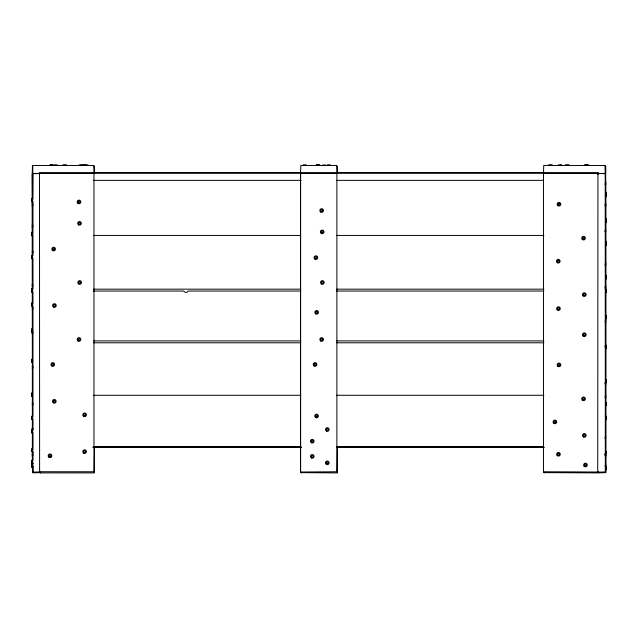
<?xml version="1.0" encoding="UTF-8"?>
<svg xmlns="http://www.w3.org/2000/svg" width="638" height="638" viewBox="0 0 638 638"><rect width="100%" height="100%" fill="white"/><g stroke="black" fill="none" stroke-linecap="round" stroke-linejoin="round"><path stroke-width="0.96" d="M31.908 465.477L31.932 463.387M31.9 449.311L31.964 451.225L31.964 448.498M39.253 173.313L32.251 173.576L32.618 472.176L39.612 471.913L39.5 173.56M93.961 172.459L93.698 165.465L32.506 165.465L32.243 172.459L33.064 173.616L39.971 173.616M32.275 465.246L32.323 464.105M32.299 461.577L32.299 460.939M32.355 460.979L32.355 451.042M32.267 449.981L32.267 449.439M32.355 449.056L32.355 432.157M32.275 431.049L32.275 430.498M32.355 430.171L32.355 419.238M32.355 417.252L32.355 331.433L32.355 334.535L32.355 333.634M32.355 329.782L32.355 258.223M32.355 256.229L32.355 201.568M32.355 199.574L32.251 173.576M32.402 466.809L32.402 467.239L32.402 465.868L32.618 472.176M32.41 455.532L32.41 455.971L32.347 453.666L32.347 454.495M32.402 454.583L32.402 454.144M32.386 452.398L32.402 453.77L32.386 451.465M32.69 464.504L32.69 462.51M32.69 460.524L32.69 451.576M32.69 449.591L32.69 432.692M32.69 430.706L32.69 418.783M32.69 416.789L32.69 291.558M32.69 289.564L32.69 257.76M32.69 255.774L32.69 234.904M32.69 232.91L32.69 201.106M32.69 199.12L32.953 174.007M32.785 472.606L32.785 465.652M32.785 460.684L32.745 451.473L32.745 452.836L32.745 452.382M32.785 449.75L32.785 431.854M32.785 429.868L32.785 418.935M32.785 416.949L32.785 305.626M32.785 303.64L32.785 291.71M32.785 289.724L32.785 257.919M32.785 255.926L32.785 201.265M32.785 199.271L32.69 174.27M32.801 173.353L32.801 166.622L32.243 165.728M93.961 173.56L93.977 471.761L39.5 471.737M39.947 472.455L40.29 472.894L94.288 472.894L94.512 446.775M94.52 173.353L94.52 166.622L93.698 165.465M300.57 471.737L300.57 173.56L300.586 471.761L301.495 472.87L301.12 472.495M300.57 172.459L300.833 165.465L336.617 165.465L336.88 172.459M336.88 173.56L336.888 471.761L300.849 472.024M301.128 472.63L337.175 472.894L337.422 446.767M337.438 173.353L337.438 166.622L336.617 165.465M543.488 173.552L543.496 471.769L597.726 472.024L597.95 173.552M543.488 172.459L543.751 165.465L604.952 165.465L605.215 172.459L605.773 173.353L598.596 173.616M605.239 287.475L605.239 288.145L605.239 286.598M605.239 230.135L605.239 231.682L605.239 231.012M605.287 205.348C605.287 207.438 605.287 203.123 605.287 204.662M605.287 183.959L605.287 184.629L605.287 183.082M597.965 471.761L598.324 472.176L605.318 471.913L605.223 173.576M605.271 465.501L605.271 465.285M605.255 455.133C605.239 457.406 605.318 451.592 605.295 453.849M605.295 396.852L605.295 397.522L605.295 395.975M605.598 383.015L605.598 382.545M605.598 347.734L605.598 345.684M605.606 288.153L605.606 285.425L605.606 285.96M605.653 265.169L605.653 264.73M605.645 263.781L605.645 262.441L605.653 262.976M605.606 232.352L605.606 228.962L605.606 229.497M605.653 205.588C605.645 209.854 605.653 200.34 605.645 204.639M605.669 194.383L605.669 193.713M605.653 184.199C605.645 188.441 605.653 178.369 605.645 183.72M605.661 174.262L605.757 472.614L598.755 472.87L598.396 472.463M605.757 472.614L605.757 469.632M605.757 467.646L605.757 453.73M605.717 453.53L605.757 418.943M605.757 382.162L605.733 418.688M605.725 381.101L605.733 380.551M605.757 380.176L605.757 348.364M605.757 346.378L605.757 291.71M605.757 289.724L605.757 244.992M605.757 243.006L605.757 195.292M605.757 193.306L605.494 174.166M605.773 173.353L605.773 166.622L604.952 165.465M606.084 453.538L606.044 451.656M606.052 405.226L606.044 402.498L606.052 403.041M606.092 382.912L606.092 379.522L606.1 380.057M606.052 348.228L606.052 345.501L606.052 346.035M606.1 318.793L606.092 315.403L606.1 315.938M606.052 291.949L606.052 289.221L606.052 289.756M606.092 276.19L606.092 278.918L606.092 275.281L606.1 275.815M606.092 416.989L606.092 419.716L606.092 416.088L606.1 416.622M32.323 199.367L32.323 199.694M31.956 466.258L31.964 466.801L31.964 465.892M31.908 464.576L31.964 463.411M32.283 234.489L32.283 234.936L32.275 234.026M32.283 233.572L32.283 233.149M32.363 205.723L32.355 206.624L32.355 204.806M32.355 203.897L32.355 202.996L32.363 204.814M32.323 200.611L32.323 201.058L32.323 200.149M31.908 451.505L31.908 448.937M32.331 305.219L32.323 304.573M32.323 304.119L32.331 303.935M32.355 286.247C32.347 289.357 32.363 281.318 32.355 284.42M32.323 256.699L32.323 256.253M32.402 252.919C32.394 256.149 32.41 247.863 32.402 251.093M32.355 227.104C32.347 230.222 32.363 222.16 32.355 225.278M32.267 450.675L32.323 451.186M32.283 395.185L32.283 395.632L32.275 394.723M32.275 394.268L32.283 393.941M32.402 368.309C32.394 371.428 32.41 363.365 32.402 366.483M32.323 361.491L32.323 360.845M32.323 360.39L32.323 360.207M32.402 309.374C32.394 312.604 32.41 304.326 32.394 307.556M32.339 467.806L32.339 467.144M32.347 455.867L32.41 456.345L32.347 455.42M32.339 428.329L32.347 427.428L32.339 430.148M32.402 405.154C32.394 408.392 32.41 400.106 32.394 403.336M32.721 226.649C32.713 228.221 32.721 224.161 32.713 225.732M32.721 205.261C32.713 206.824 32.721 202.796 32.721 204.351M32.275 466.131L32.275 465.485M32.41 456.633L32.347 456.712M32.721 333.18C32.713 334.759 32.721 330.675 32.713 332.262M32.721 285.792C32.713 287.403 32.721 283.288 32.713 284.883M32.769 252.465C32.761 254.02 32.769 249.976 32.761 251.555M32.705 429.701C32.705 431.264 32.713 427.229 32.705 428.792M32.769 367.855C32.761 369.45 32.769 365.343 32.761 366.938M32.761 308.92C32.761 310.507 32.769 306.439 32.761 308.01M32.697 466.681L32.761 467.239L32.697 466.689M32.713 455.412L32.705 455.189M32.761 404.699C32.761 406.254 32.769 402.235 32.761 403.79M597.965 174.565L597.965 172.754L39.516 172.754L39.827 173.249M605.287 264.714L605.287 265.161L605.287 264.491M605.287 263.614L605.287 264.02M605.239 383.47L605.239 383.924L605.239 383.247M605.239 382.377L605.239 382.784M605.239 346.617L605.239 347.064L605.239 346.394M605.239 345.517L605.239 345.932M605.287 321.712L605.287 322.166L605.287 321.488M605.287 320.619L605.287 321.026M605.271 466.386L605.271 466.53M605.255 454.439C605.239 453.052 605.31 455.931 605.295 454.543M605.231 437.963L605.231 438.41L605.231 437.269M605.685 290.25L605.685 290.585M605.685 243.166L605.685 242.743M605.733 221.091L605.733 221.546L605.733 220.636M605.733 220.182L605.733 219.759M605.606 383.932C605.598 386.963 605.614 379.028 605.598 382.106M605.606 347.447L605.685 346.673M605.606 344.879L605.598 344.345L605.598 346.625M605.645 320.348L605.645 319.439L605.653 319.973M605.733 316.576L605.733 317.214M605.669 467.67L605.598 466.147M605.629 466.211L605.598 463.874L605.637 464.464M605.621 455.811L605.621 456.712L605.661 452.334M605.653 455.373L605.653 455.907L605.661 454.998M605.614 453.323L605.621 454.431M605.685 452.111L605.685 451.927M605.598 436.225L605.598 435.69L605.598 439.08M605.733 417.443L605.733 417.116M605.685 404.771L605.685 405.226L605.685 404.317M605.685 403.862L605.685 403.535M605.661 395.329L605.653 394.794L605.661 398.184M605.733 381.979L605.725 381.333M605.685 347.957L605.685 347.311M606.036 469.034L606.1 469.799L606.036 466.841M606.092 466.936L606.092 466.649M32.283 291.271L32.275 290.481M32.267 451.098L32.267 450.221M32.275 432.07L32.275 431.28M32.323 416.949L32.323 418.759M32.299 462.694L32.299 461.816M605.606 288.815L605.606 286.334M605.653 265.831L605.653 263.35M605.685 244.41L605.685 243.62M605.733 277.977L605.733 277.099M605.645 322.828L605.653 320.356M605.733 318.003L605.733 317.453M606.052 292.611L606.052 290.138M606.052 348.89L606.052 346.41M605.669 468.906L605.669 468.117M606.052 405.896L606.052 403.415M32.283 331.481L32.275 330.604M605.685 291.917L605.685 291.04M40.05 472.606L33.048 472.87L32.697 465.995L32.761 466.561M49.804 165.114L49.987 165.122M82.19 165.114L85.763 165.114L85.229 165.122M82.35 165.202L78.777 165.202L80.827 165.513M434.406 447.286L434.837 447.278M52.348 165.481L50.681 165.481L51.136 165.529M195.204 447.11L199 447.126M205.954 447.11L201.943 447.126M54.764 165.258L54.238 165.266L57.867 165.266L53.576 165.425L56.519 165.258M84.902 165.154L84.368 165.154L87.996 165.154L81.871 165.194M56.75 165.545L57.284 165.545L55.929 165.537M80.013 165.513L79.487 165.521L80.396 165.521M559.486 165.513L558.298 165.178L561.871 165.186L559.582 165.178M560.698 165.545L559.406 165.545M586.346 165.473L587.893 165.481L586.753 165.481M51.12 165.162L50.649 165.114L52.053 165.162L51.088 165.114M52.029 165.122L52.499 165.17L51.088 165.122M80.492 165.386L80.93 165.386L79.583 165.386L81.377 165.561M82.31 165.386L83.211 165.386L81.058 165.194M55.865 165.433L57.205 165.425L55.857 165.425M79.949 165.561L80.356 165.561M304.222 165.106C299.884 165.122 309.486 165.098 305.163 165.114M317.214 165.106C313.043 165.122 322.469 165.098 318.163 165.114M328.363 165.106C324.056 165.122 333.586 165.098 329.312 165.114M54.996 165.537L53.648 165.545L55.586 165.274M80.587 165.561L84.854 165.481L80.125 165.202M85.947 165.521C83.809 165.521 88.554 165.513 86.417 165.521M317.788 165.194C313.457 165.21 323.051 165.186 318.737 165.21M317.134 165.362C312.947 165.378 322.405 165.362 318.083 165.378M317.453 165.473L315.938 165.505L317.461 165.481M323.45 165.425L322.11 165.433L323.458 165.433M324.399 165.433L325.739 165.433L324.391 165.425M586.083 165.122L587.048 165.425L585.174 165.114L588.802 165.114L584.193 165.258L585.477 165.25M559.502 165.354L558.162 165.354L560.507 165.545M560.451 165.362L561.791 165.354L559.973 165.346M584.815 165.417C580.436 165.609 590.668 164.891 586.529 165.473M561.241 165.521L562.588 165.521L559.813 165.545M324 165.266C329.407 165.274 319.239 165.258 323.538 165.274M93.499 173.089L301.12 173.089M337.008 173.089L544.35 173.089M39.763 173.297L93.698 173.297M300.833 173.297L336.617 173.297M543.72 173.297L597.718 173.297M598.229 173.313L605.326 173.735M93.395 180.355L301.104 180.355M336.88 180.355L543.496 180.355M93.603 235.43L300.809 235.43M336.673 235.43L543.887 235.43M93.603 289.166L300.809 289.166M336.673 289.166L543.887 289.166M93.331 291.04L183.465 291.04L185.347 292.348L186.902 292.348L188.058 291.04L300.681 291.04M336.561 291.04L543.863 291.04M93.595 340.907L300.809 340.907M336.673 340.907L543.879 340.907M93.603 342.789L300.809 342.789M336.673 342.789L543.887 342.789M93.603 395.281L300.809 395.281M336.673 395.281L543.879 395.281M93.818 446.951L301.048 446.951M336.912 446.951L543.672 446.951M93.81 447.11L300.913 447.102M336.481 447.11L543.783 447.102M92.981 447.27L301.016 447.27M336.657 447.278L544.023 447.278M93.084 447.429L301.12 447.429M336.952 447.429L543.991 447.429M586.418 165.25L586.856 165.25M585.756 165.417L586.194 165.417M81.768 165.513L82.206 165.513M543.504 471.649L544.405 472.87L544.031 472.495M39.516 471.649L40.425 472.87L40.05 472.495M544.031 472.614L598.277 472.894L597.965 471.649M597.965 172.754L598.492 173.592M336.896 471.649L337.438 472.63M93.977 471.649L94.52 472.638M605.669 195.499L605.669 194.622M32.323 258.063L32.323 257.154M606.052 242.336L606.052 241.802L606.052 245.439L606.052 242.719M605.685 453.211L605.621 453.618M606.1 316.312L606.092 318.123M606.084 452.629L606.052 451.289L606.076 453.092M606.1 380.431L606.092 382.242M606.044 453.036L606.084 453.913L606.044 453.474M605.606 229.871L605.598 231.682M605.685 452.565L605.685 453.02M605.598 466.585L605.629 467.024M605.239 465.453L605.231 465.915M32.769 455.508L32.705 454.312L32.713 454.727M32.697 466.466L32.761 466.968M32.331 466.697L32.394 467.606M31.908 465.947L31.932 459.998L31.916 467.303L31.956 465.445M31.908 430.81C31.916 438.322 31.916 425.283 31.908 430.81M31.916 394.252L31.916 396.541L31.916 392.912L31.916 394.252M31.916 329.694L31.916 332.422L31.916 328.793L31.916 329.694M31.956 303.664L31.964 306.392L31.964 302.763L31.956 303.664M31.916 289.572L31.916 292.3L31.916 288.671L31.916 289.572M31.964 257.632C31.956 262.72 31.964 250.12 31.964 257.632M31.916 233.117L31.916 235.845L31.916 232.216L31.916 233.117M31.956 199.239L31.964 201.967L31.964 198.338L31.956 199.239M31.956 416.941L31.964 419.668L31.964 416.04L31.956 416.941M31.956 359.936L31.964 362.663L31.964 359.034L31.956 359.936M32.363 462.861L32.371 464.249L32.371 462.869M32.729 463.316C32.729 465.939 32.729 461.8 32.729 463.316M606.036 194.143L606.036 196.44L606.036 192.804L606.036 194.143M606.092 220.166L606.092 222.455L606.092 218.826L606.092 220.166M32.275 289.7L32.275 289.7M32.275 329.814L32.275 329.814M605.231 436.863L605.231 436.863M605.733 276.453L605.733 276.453M62.987 165.114L66.551 165.114L62.987 165.114M63.864 165.481L65.642 165.481L63.864 165.481M303.816 165.473L304.462 165.481L303.816 165.473M305.602 165.473L304.932 165.481L305.602 165.473M318.601 165.473L319.51 165.505L317.923 165.481L318.593 165.505M327.956 165.473L328.602 165.481L327.956 165.473M329.742 165.473L329.072 165.481L329.742 165.473M548.672 165.114L552.237 165.114L548.672 165.114M549.549 165.473L551.328 165.473L549.549 165.473M565.443 165.114L569.008 165.114L565.443 165.114M566.321 165.473L568.107 165.473L566.321 165.473M53.345 165.17L52.842 165.122L53.345 165.162M50.681 165.162L50.274 165.114L50.681 165.17M52.874 165.17L52.468 165.122L52.874 165.162M311.807 457.175A0.909 0.909 0 0 0 313.162 456.385A0.909 0.909 0 0 0 311.807 455.604A0.909 0.909 0 0 0 311.807 457.175M311.352 457.956A1.818 1.818 0 0 0 314.071 456.385A1.818 1.818 0 0 0 311.352 454.814A1.818 1.818 0 0 0 311.352 457.956M316.209 313.138A0.909 0.909 0 0 0 317.565 312.357A0.909 0.909 0 0 0 316.209 311.567A0.909 0.909 0 0 0 316.209 313.138M315.754 313.928A1.818 1.818 0 0 0 318.474 312.349A1.818 1.818 0 0 0 315.754 310.778A1.818 1.818 0 0 0 315.754 313.928M321.903 283.256A0.909 0.909 0 0 0 323.267 282.474A0.909 0.909 0 0 0 321.903 281.685A0.909 0.909 0 0 0 321.903 283.256M321.448 284.046A1.818 1.818 0 0 0 324.176 282.474A1.818 1.818 0 0 0 321.448 280.895A1.818 1.818 0 0 0 321.448 284.046M326.831 463.635A0.909 0.909 0 0 0 328.195 462.853A0.909 0.909 0 0 0 326.831 462.064A0.909 0.909 0 0 0 326.831 463.635M326.377 464.424A1.818 1.818 0 0 0 329.104 462.853A1.818 1.818 0 0 0 326.377 461.282A1.818 1.818 0 0 0 326.377 464.424M321.217 211.298A0.909 0.909 0 0 0 322.581 210.508A0.909 0.909 0 0 0 321.217 209.727A0.909 0.909 0 0 0 321.217 211.298M320.762 212.079A1.818 1.818 0 0 0 323.482 210.508A1.818 1.818 0 0 0 320.762 208.937A1.818 1.818 0 0 0 320.762 212.079M314.606 365.239A0.909 0.909 0 0 0 315.969 364.457A0.909 0.909 0 0 0 314.606 363.668A0.909 0.909 0 0 0 314.606 365.239M314.151 366.029A1.818 1.818 0 0 0 316.879 364.45A1.818 1.818 0 0 0 314.151 362.878A1.818 1.818 0 0 0 314.151 366.029M321.217 340.261A0.909 0.909 0 0 0 322.581 339.472A0.909 0.909 0 0 0 321.217 338.69A0.909 0.909 0 0 0 321.217 340.261M320.762 341.043A1.818 1.818 0 0 0 323.482 339.472A1.818 1.818 0 0 0 320.762 337.901A1.818 1.818 0 0 0 320.762 341.043M326.839 430.307A0.909 0.909 0 0 0 328.203 429.518A0.909 0.909 0 0 0 326.839 428.728A0.909 0.909 0 0 0 326.839 430.307M326.385 431.089A1.818 1.818 0 0 0 329.112 429.518A1.818 1.818 0 0 0 326.385 427.946A1.818 1.818 0 0 0 326.385 431.089M316.097 416.797A0.909 0.909 0 0 0 317.461 416.008A0.909 0.909 0 0 0 316.097 415.226A0.909 0.909 0 0 0 316.097 416.797M315.643 417.579A1.818 1.818 0 0 0 318.362 416.008A1.818 1.818 0 0 0 315.643 414.437A1.818 1.818 0 0 0 315.643 417.579M321.727 232.679A0.909 0.909 0 0 0 323.083 231.897A0.909 0.909 0 0 0 321.727 231.108A0.909 0.909 0 0 0 321.727 232.679M321.273 233.468A1.818 1.818 0 0 0 323.992 231.897A1.818 1.818 0 0 0 321.273 230.326A1.818 1.818 0 0 0 321.273 233.468M311.807 441.959A0.909 0.909 0 0 0 313.162 441.177A0.909 0.909 0 0 0 311.807 440.387A0.909 0.909 0 0 0 311.807 441.959M311.352 442.748A1.818 1.818 0 0 0 314.071 441.177A1.818 1.818 0 0 0 311.352 439.606A1.818 1.818 0 0 0 311.352 442.748M315.443 258.422A0.909 0.909 0 0 0 316.807 257.64A0.909 0.909 0 0 0 315.443 256.851A0.909 0.909 0 0 0 315.443 258.422M314.989 259.211A1.818 1.818 0 0 0 317.716 257.64A1.818 1.818 0 0 0 314.989 256.061A1.818 1.818 0 0 0 314.989 259.211M53.959 306.312A0.909 0.909 0 0 0 55.315 305.53A0.909 0.909 0 0 0 53.959 304.741A0.909 0.909 0 0 0 53.959 306.312M53.504 307.101A1.818 1.818 0 0 0 56.224 305.53A1.818 1.818 0 0 0 53.504 303.951A1.818 1.818 0 0 0 53.504 307.101M79.224 283.256A0.909 0.909 0 0 0 80.587 282.474A0.909 0.909 0 0 0 79.224 281.685A0.909 0.909 0 0 0 79.224 283.256M78.769 284.046A1.818 1.818 0 0 0 81.497 282.474A1.818 1.818 0 0 0 78.769 280.895A1.818 1.818 0 0 0 78.769 284.046M84.152 452.422A0.909 0.909 0 0 0 85.516 451.632A0.909 0.909 0 0 0 84.152 450.843A0.909 0.909 0 0 0 84.152 452.422M83.698 453.203A1.818 1.818 0 0 0 86.425 451.632A1.818 1.818 0 0 0 83.698 450.061A1.818 1.818 0 0 0 83.698 453.203M78.538 202.724A0.909 0.909 0 0 0 79.902 201.943A0.909 0.909 0 0 0 78.538 201.153A0.909 0.909 0 0 0 78.538 202.724M78.083 203.514A1.818 1.818 0 0 0 80.803 201.943A1.818 1.818 0 0 0 78.083 200.372A1.818 1.818 0 0 0 78.083 203.514M52.356 365.239A0.909 0.909 0 0 0 53.72 364.457A0.909 0.909 0 0 0 52.356 363.668A0.909 0.909 0 0 0 52.356 365.239M51.901 366.029A1.818 1.818 0 0 0 54.629 364.45A1.818 1.818 0 0 0 51.901 362.878A1.818 1.818 0 0 0 51.901 366.029M78.538 340.261A0.909 0.909 0 0 0 79.894 339.472A0.909 0.909 0 0 0 78.538 338.69A0.909 0.909 0 0 0 78.538 340.261M78.083 341.043A1.818 1.818 0 0 0 80.803 339.472A1.818 1.818 0 0 0 78.083 337.901A1.818 1.818 0 0 0 78.083 341.043M84.16 415.601A0.909 0.909 0 0 0 85.524 414.812A0.909 0.909 0 0 0 84.16 414.03A0.909 0.909 0 0 0 84.16 415.601M83.706 416.383A1.818 1.818 0 0 0 86.433 414.812A1.818 1.818 0 0 0 83.706 413.241A1.818 1.818 0 0 0 83.706 416.383M53.847 402.092A0.909 0.909 0 0 0 55.211 401.31A0.909 0.909 0 0 0 53.847 400.52A0.909 0.909 0 0 0 53.847 402.092M53.393 402.881A1.818 1.818 0 0 0 56.112 401.302A1.818 1.818 0 0 0 53.393 399.731A1.818 1.818 0 0 0 53.393 402.881M79.048 224.113A0.909 0.909 0 0 0 80.404 223.324A0.909 0.909 0 0 0 79.048 222.542A0.909 0.909 0 0 0 79.048 224.113M78.594 224.895A1.818 1.818 0 0 0 81.313 223.324A1.818 1.818 0 0 0 78.594 221.753A1.818 1.818 0 0 0 78.594 224.895M49.557 456.593A0.909 0.909 0 0 0 50.912 455.811A0.909 0.909 0 0 0 49.557 455.022A0.909 0.909 0 0 0 49.557 456.593M49.102 457.382A1.818 1.818 0 0 0 51.822 455.803A1.818 1.818 0 0 0 49.102 454.232A1.818 1.818 0 0 0 49.102 457.382M53.193 249.857A0.909 0.909 0 0 0 54.557 249.067A0.909 0.909 0 0 0 53.193 248.286A0.909 0.909 0 0 0 53.193 249.857M52.739 250.638A1.818 1.818 0 0 0 55.458 249.067A1.818 1.818 0 0 0 52.739 247.496A1.818 1.818 0 0 0 52.739 250.638M554.263 422.539A0.909 0.909 0 0 0 555.778 422.133A0.909 0.909 0 0 0 554.669 421.016A0.909 0.909 0 0 0 554.263 422.539M553.617 423.177A1.818 1.818 0 0 0 556.655 422.364A1.818 1.818 0 0 0 554.43 420.139A1.818 1.818 0 0 0 553.617 423.177M557.819 454.926A0.909 0.909 0 0 0 559.335 454.519A0.909 0.909 0 0 0 558.226 453.403A0.909 0.909 0 0 0 557.819 454.926M557.173 455.564A1.818 1.818 0 0 0 560.212 454.75A1.818 1.818 0 0 0 557.987 452.525A1.818 1.818 0 0 0 557.173 455.564M558.33 204.838A0.909 0.909 0 0 0 559.845 204.431A0.909 0.909 0 0 0 558.736 203.323A0.909 0.909 0 0 0 558.33 204.838M557.684 205.476A1.818 1.818 0 0 0 560.722 204.662A1.818 1.818 0 0 0 558.497 202.445A1.818 1.818 0 0 0 557.684 205.476M583.858 295.386A0.909 0.909 0 0 0 585.221 294.604A0.909 0.909 0 0 0 583.858 293.815A0.909 0.909 0 0 0 583.858 295.386M583.028 295.888A1.818 1.818 0 0 0 586.067 295.075A1.818 1.818 0 0 0 583.842 292.85A1.818 1.818 0 0 0 583.028 295.888M583.092 238.931A0.909 0.909 0 0 0 584.456 238.141A0.909 0.909 0 0 0 583.092 237.36A0.909 0.909 0 0 0 583.092 238.931M582.263 239.425A1.818 1.818 0 0 0 585.301 238.612A1.818 1.818 0 0 0 583.076 236.387A1.818 1.818 0 0 0 582.263 239.425M583.858 436.193A0.909 0.909 0 0 0 585.221 435.403A0.909 0.909 0 0 0 583.858 434.614A0.909 0.909 0 0 0 583.858 436.193M583.403 436.974A1.818 1.818 0 0 0 586.123 435.403A1.818 1.818 0 0 0 583.403 433.832A1.818 1.818 0 0 0 583.403 436.974M558.513 365.678A0.909 0.909 0 0 0 559.877 364.896A0.909 0.909 0 0 0 558.513 364.107A0.909 0.909 0 0 0 558.513 365.678M557.684 366.18A1.818 1.818 0 0 0 560.722 365.359A1.818 1.818 0 0 0 558.497 363.142A1.818 1.818 0 0 0 557.684 366.18M557.636 261.843A0.909 0.909 0 0 0 559.159 261.436A0.909 0.909 0 0 0 558.043 260.32A0.909 0.909 0 0 0 557.636 261.843M557.373 262.768A1.818 1.818 0 0 0 560.092 261.197A1.818 1.818 0 0 0 557.373 259.626A1.818 1.818 0 0 0 557.373 262.768M583.666 335.365A0.909 0.909 0 0 0 585.19 334.958A0.909 0.909 0 0 0 584.073 333.841A0.909 0.909 0 0 0 583.666 335.365M583.028 336.003A1.818 1.818 0 0 0 586.067 335.189A1.818 1.818 0 0 0 583.842 332.964A1.818 1.818 0 0 0 583.028 336.003M584.791 465.668A0.909 0.909 0 0 0 586.314 465.261A0.909 0.909 0 0 0 585.198 464.153A0.909 0.909 0 0 0 584.791 465.668M584.153 466.314A1.818 1.818 0 0 0 587.191 465.501A1.818 1.818 0 0 0 584.966 463.276A1.818 1.818 0 0 0 584.153 466.314M557.819 309.263A0.909 0.909 0 0 0 559.335 308.856A0.909 0.909 0 0 0 558.226 307.739A0.909 0.909 0 0 0 557.819 309.263M557.173 309.901A1.818 1.818 0 0 0 560.212 309.087A1.818 1.818 0 0 0 557.987 306.862A1.818 1.818 0 0 0 557.173 309.901M583.092 399.627A0.909 0.909 0 0 0 584.456 398.838A0.909 0.909 0 0 0 583.092 398.056A0.909 0.909 0 0 0 583.092 399.627M582.263 400.122A1.818 1.818 0 0 0 585.301 399.308A1.818 1.818 0 0 0 583.076 397.083A1.818 1.818 0 0 0 582.263 400.122"/></g></svg>
